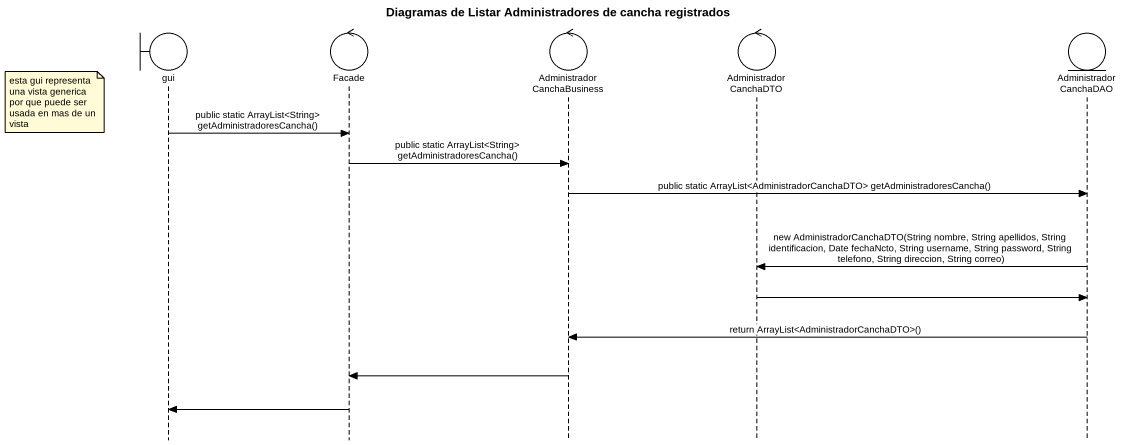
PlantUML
@startuml
title Diagramas de Listar Administradores de cancha registrados
hide footbox
boundary gui
control Facade
control AdministradorCanchaBusiness
control AdministradorCanchaDTO
entity AdministradorCanchaDAO

note left of gui : esta gui representa una vista generica por que puede ser usada en mas de un vista
gui -> Facade : public static ArrayList<String> getAdministradoresCancha()
Facade -> AdministradorCanchaBusiness : public static ArrayList<String> getAdministradoresCancha()
AdministradorCanchaBusiness -> AdministradorCanchaDAO : public static ArrayList<AdministradorCanchaDTO> getAdministradoresCancha()
AdministradorCanchaDAO -> AdministradorCanchaDTO : new AdministradorCanchaDTO(String nombre, String apellidos, String identificacion, Date fechaNcto, String username, String password, String telefono, String direccion, String correo)
AdministradorCanchaDTO -> AdministradorCanchaDAO
AdministradorCanchaDAO -> AdministradorCanchaBusiness : return ArrayList<AdministradorCanchaDTO>()
AdministradorCanchaBusiness -> Facade
Facade -> gui
@enduml
